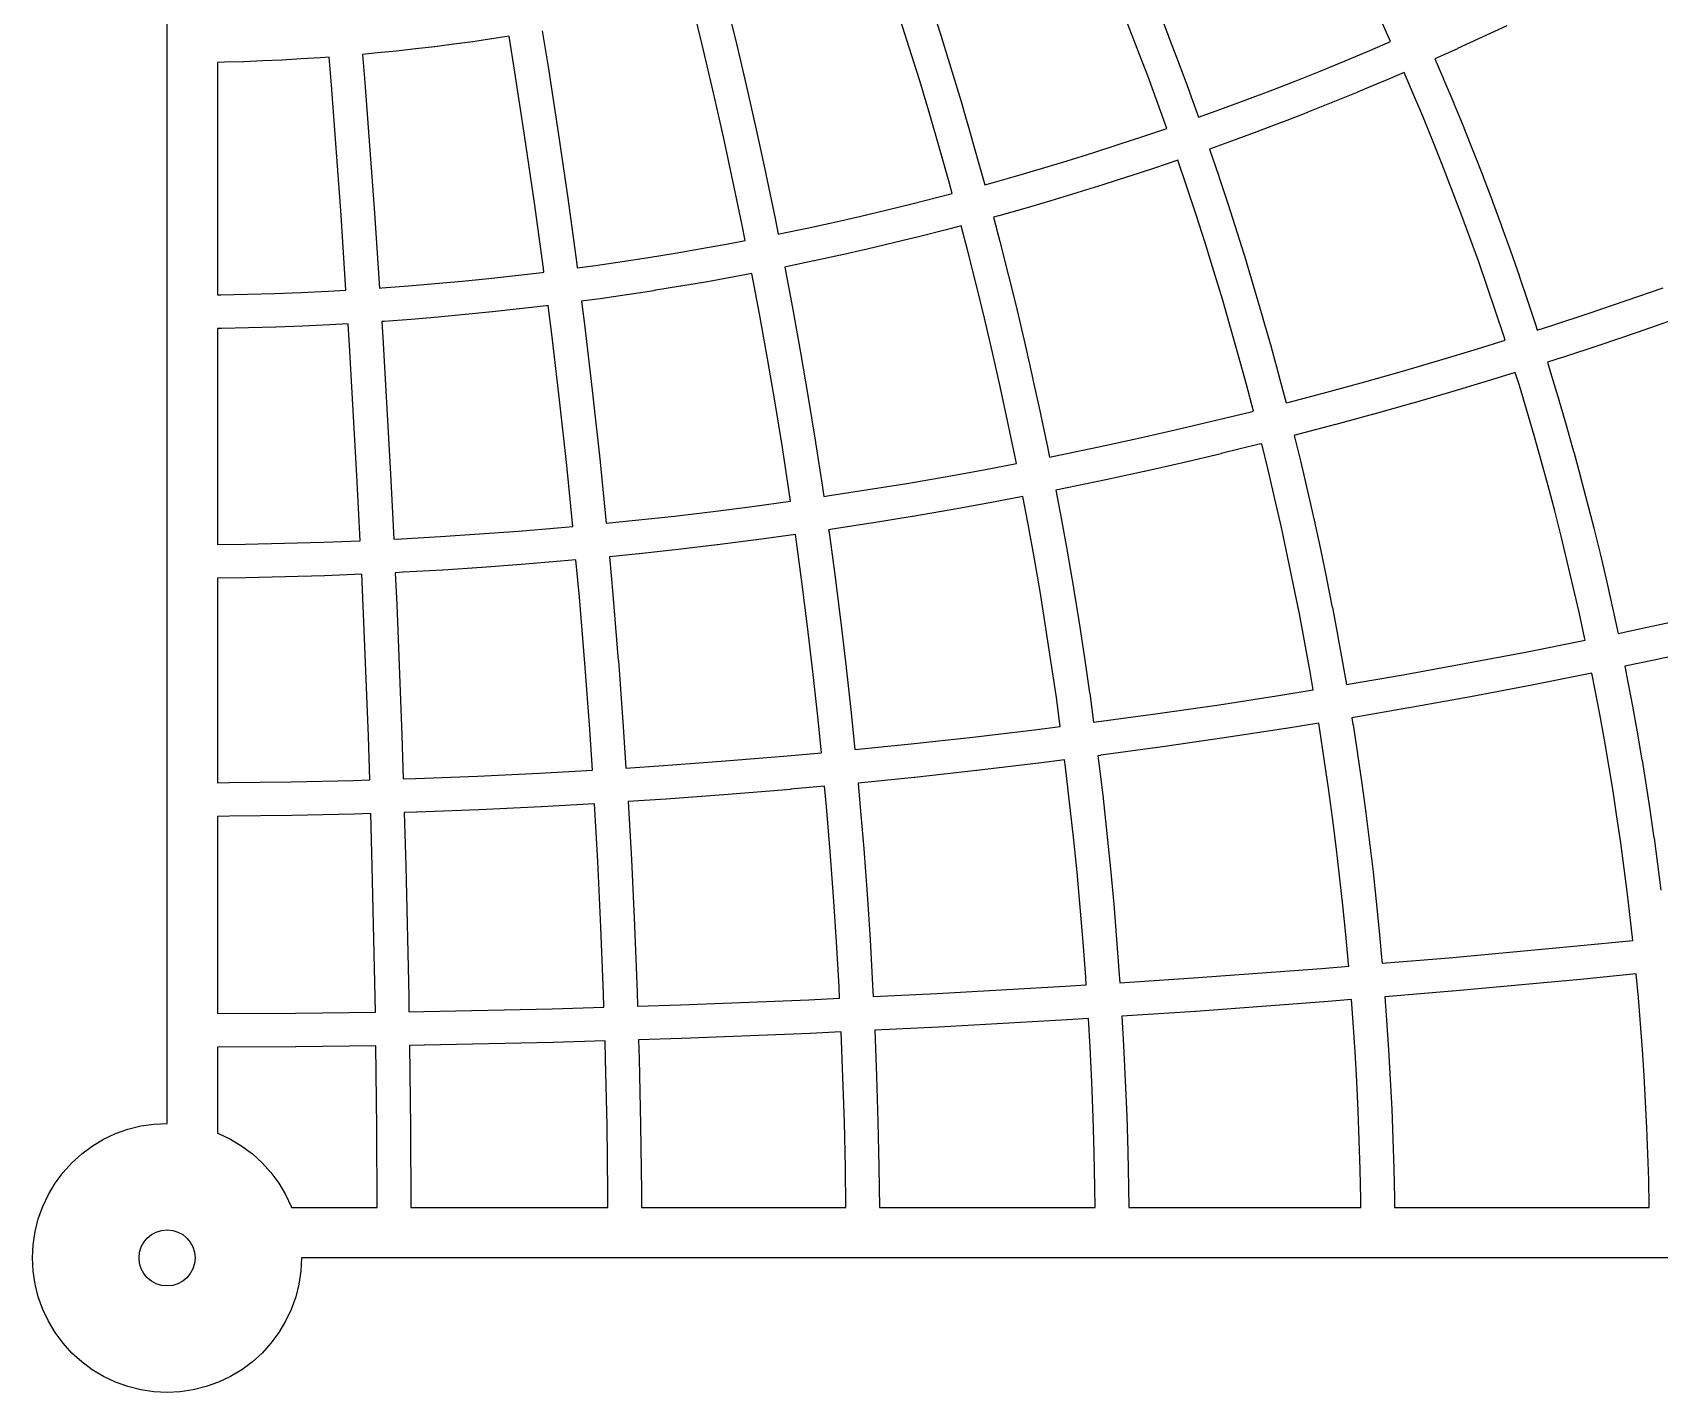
# Model space of a CAD drawing. Header units: millimetres. Extents: x -8 to 155, y -8 to 155.
# Drawn here: x -8 to 89, y -8 to 73 of the extents above; entities that cross this region are included whole.
import ezdxf

# ---------------------------------------------------------------- set-up
doc = ezdxf.new("R2010")
doc.units = ezdxf.units.MM
doc.layers.add('CUT_INNER', color=6, linetype='Continuous')
doc.layers.add('CUT_OUTER', color=1, linetype='Continuous')

msp = doc.modelspace()

# ---------------------------------------------------------------- linework, layer by layer
at = {"layer": 'CUT_INNER'}
for points in [[(33.2575, 75.142), (33.8997, 72.5175), (33.9017, 72.509), (34.521, 69.879), (34.523, 69.8705), (35.1193, 67.2352), (35.1212, 67.2266), (35.6945, 64.5862), (35.6963, 64.5777), (36.2465, 61.9323), (36.2482, 61.9238), (36.4316, 61.0019), (36.5827, 61.0319), (38.1504, 61.358), (39.7152, 61.6978), (41.277, 62.0512), (42.8357, 62.4182), (44.3911, 62.7988), (45.9431, 63.1929), (46.8052, 63.4199), (46.6214, 64.0943), (46.0532, 66.1088), (45.4676, 68.1181), (44.8644, 70.1223), (44.2437, 72.1212), (43.6056, 74.1145)], [(45.5129, 74.7296), (46.1536, 72.7279), (46.1563, 72.7196), (46.7795, 70.7124), (46.7821, 70.704), (47.3878, 68.6915), (47.3903, 68.6831), (47.9784, 66.6653), (47.9808, 66.6569), (48.5513, 64.6341), (48.5536, 64.6257), (48.7403, 63.9411), (49.0365, 64.0218), (50.5776, 64.4565), (52.1149, 64.9045), (53.6483, 65.366), (55.1775, 65.8409), (56.7026, 66.329), (58.2233, 66.8305), (59.5918, 67.295), (59.06, 68.7762), (58.4526, 70.4225), (57.8309, 72.0635), (57.1949, 73.699)], [(22.3643, 73.1128), (22.7135, 70.9686), (22.7148, 70.96), (23.3157, 67.056), (23.317, 67.0474), (23.8838, 63.1383), (23.885, 63.1296), (24.4177, 59.2157), (24.4188, 59.2071), (24.447, 58.9856), (25.5373, 59.134), (27.122, 59.3638), (28.7047, 59.6073), (30.2851, 59.8647), (31.8633, 60.1359), (33.439, 60.4209), (34.4652, 60.6157), (34.2836, 61.5285), (33.7352, 64.1653), (33.1637, 66.7972), (32.5693, 69.4239), (31.9521, 72.0454), (31.3119, 74.6614)], [(59.061, 74.4294), (59.7002, 72.7858), (59.7034, 72.7776), (60.3282, 71.1284), (60.3312, 71.1203), (60.9416, 69.4657), (60.9446, 69.4575), (61.4835, 67.9565), (62.7584, 68.4142), (64.2607, 68.9685), (65.7581, 69.5358), (67.2505, 70.1162), (68.7378, 70.7095), (70.2199, 71.3158), (71.6966, 71.9351), (72.9346, 72.467), (72.3726, 73.7147)], [(79.8547, 73.4125), (78.3985, 72.7257), (78.3906, 72.7221), (76.9285, 72.048), (76.9205, 72.0444), (75.5758, 71.4386), (76.0897, 70.2423), (76.0932, 70.2343), (76.6964, 68.7957), (76.6998, 68.7876), (77.2904, 67.3438), (77.2937, 67.3357), (77.8718, 65.8868), (77.875, 65.8786), (78.4404, 64.4247), (78.4435, 64.4166), (78.9962, 62.9578), (78.9992, 62.9496), (79.5392, 61.4861), (79.5422, 61.4778), (80.0693, 60.0096), (80.0722, 60.0014), (80.5865, 58.5286), (80.5894, 58.5204), (81.0908, 57.0432), (81.0936, 57.0349), (81.5821, 55.5534), (81.5848, 55.5451), (81.6708, 55.2765), (82.5498, 55.5578), (84.7637, 56.2879), (86.9712, 57.0372), (89.1721, 57.8058)], [(89.8369, 55.9153), (87.6278, 55.1438), (87.6195, 55.141), (85.4038, 54.3888), (85.3955, 54.386), (83.1732, 53.6533), (83.1649, 53.6506), (82.2757, 53.3659), (82.5256, 52.5613), (82.5282, 52.5529), (82.9777, 51.0591), (82.9802, 51.0507), (83.4167, 49.5531), (83.4191, 49.5447), (83.8426, 48.0433), (83.8449, 48.0349), (84.2552, 46.5298), (84.2575, 46.5214), (84.6547, 45.0128), (84.6569, 45.0044), (85.0409, 43.4924), (85.043, 43.4839), (85.4137, 41.9687), (85.4158, 41.9602), (85.7733, 40.4417), (85.7753, 40.4332), (86.1196, 38.9117), (86.1215, 38.9032), (86.4525, 37.3787), (86.4543, 37.3702), (86.4875, 37.2107), (88.2242, 37.5719), (91.8429, 38.3576)], [(92.2724, 36.4002), (88.6451, 35.6126), (88.6366, 35.6108), (86.8904, 35.2476), (87.078, 34.3043), (87.0797, 34.2958), (87.3707, 32.7632), (87.3723, 32.7546), (87.6499, 31.2195), (87.6514, 31.2109), (87.9155, 29.6735), (87.917, 29.6648), (88.1677, 28.1252), (88.1691, 28.1165), (88.4064, 26.5747), (88.4077, 26.5661), (88.6316, 25.0223), (88.6328, 25.0136), (88.8431, 23.4679), (88.8443, 23.4592), (89.0411, 21.9117)]]:
    msp.add_lwpolyline(points, dxfattribs=at)
for points in [[(20.7348, 70.6508), (20.3873, 72.7848), (19.353, 72.6256), (19.3444, 72.6243), (18.2225, 72.4616), (18.2138, 72.4604), (17.0906, 72.3076), (17.0819, 72.3064), (15.9574, 72.1634), (15.9487, 72.1623), (14.823, 72.0291), (14.8143, 72.0281), (13.6874, 71.9047), (13.6787, 71.9037), (12.5508, 71.7902), (12.5421, 71.7893), (11.6551, 71.7078), (11.7944, 70.0305), (11.7951, 70.0217), (12.3717, 62.2632), (12.3723, 62.2545), (12.6651, 57.7864), (12.7999, 57.7952), (14.3967, 57.9139), (15.9925, 58.0465), (17.5871, 58.193), (19.1803, 58.3534), (20.772, 58.5278), (22.3622, 58.716), (22.4596, 58.7284), (22.4314, 58.9498), (21.8999, 62.855), (21.3344, 66.7555)], [(9.1357, 71.5063), (9.127, 71.5057), (7.9958, 71.4315), (7.9871, 71.431), (6.8553, 71.3667), (6.8466, 71.3663), (5.7143, 71.3119), (5.7055, 71.3115), (4.5728, 71.267), (4.5641, 71.2667), (3.431, 71.2321), (3.4223, 71.2318), (3.006, 71.2228), (3.006, 57.3736), (3.2024, 57.3762), (4.8033, 57.4111), (6.4038, 57.46), (8.0039, 57.5229), (9.6033, 57.5997), (10.6651, 57.66), (10.3729, 62.1191), (9.797, 69.8689), (9.6577, 71.5451)], [(78.1817, 59.3366), (77.6575, 60.7965), (77.1206, 62.2519), (76.571, 63.7025), (76.0088, 65.1482), (75.434, 66.589), (74.8466, 68.0247), (74.2468, 69.4553), (73.741, 70.6323), (72.4836, 70.0921), (72.4756, 70.0887), (70.9908, 69.4661), (70.9827, 69.4627), (69.4926, 68.8531), (69.4845, 68.8498), (67.9891, 68.2532), (67.9809, 68.25), (66.4804, 67.6665), (66.4722, 67.6633), (64.9666, 67.0929), (64.9585, 67.0899), (63.4479, 66.5326), (63.4397, 66.5296), (62.1452, 66.0648), (62.6946, 64.4462), (62.6974, 64.4379), (63.2497, 62.7631), (63.2524, 62.7548), (63.79, 61.0751), (63.7927, 61.0668), (64.3156, 59.3826), (64.3182, 59.3742), (64.8265, 57.6855), (64.8289, 57.6771), (65.3224, 55.984), (65.3248, 55.9756), (65.8035, 54.2782), (65.8059, 54.2698), (66.2698, 52.5683), (66.272, 52.5599), (66.6974, 50.9443), (66.8857, 50.9922), (69.1401, 51.5857), (71.3892, 52.1989), (73.6329, 52.8316), (75.8709, 53.484), (78.1032, 54.1558), (79.7606, 54.6705), (79.6775, 54.93), (79.1917, 56.4032), (78.6931, 57.8721)], [(62.9062, 57.1121), (62.4005, 58.7925), (61.8801, 60.4684), (61.3451, 62.1396), (60.7956, 63.8062), (60.2534, 65.4033), (58.8633, 64.9315), (58.855, 64.9287), (57.326, 64.4245), (57.3177, 64.4218), (55.7843, 63.9309), (55.776, 63.9283), (54.2384, 63.4509), (54.23, 63.4483), (52.6883, 62.9843), (52.6799, 62.9818), (51.1342, 62.5313), (51.1258, 62.5289), (49.5762, 62.0919), (49.5678, 62.0895), (49.2623, 62.0062), (49.6438, 60.557), (49.646, 60.5486), (50.1634, 58.5115), (50.1655, 58.503), (50.665, 56.4615), (50.6671, 56.453), (51.1488, 54.4072), (51.1508, 54.3987), (51.6146, 52.3488), (51.6165, 52.3403), (52.0625, 50.2864), (52.0643, 50.2778), (52.4923, 48.2201), (52.494, 48.2116), (52.593, 47.7137), (53.2585, 47.8461), (55.5409, 48.3208), (57.819, 48.8154), (60.0927, 49.3299), (62.3618, 49.8642), (64.6262, 50.4183), (64.7549, 50.451), (64.3352, 52.0454), (63.8736, 53.7385), (63.3973, 55.4274)], [(49.1971, 53.9522), (48.7174, 55.9894), (48.22, 58.0224), (47.7048, 60.051), (47.3272, 61.4851), (46.4491, 61.2539), (46.4406, 61.2517), (44.8801, 60.8554), (44.8716, 60.8532), (43.3078, 60.4706), (43.2992, 60.4685), (41.7321, 60.0995), (41.7236, 60.0975), (40.1532, 59.7422), (40.1447, 59.7403), (38.5713, 59.3987), (38.5628, 59.3969), (36.9865, 59.069), (36.9779, 59.0673), (36.8206, 59.036), (37.281, 56.6107), (37.2826, 56.6021), (37.7634, 53.9432), (37.7649, 53.9346), (38.2225, 51.2717), (38.2239, 51.2631), (38.6582, 48.5963), (38.6596, 48.5877), (39.0706, 45.9172), (39.0719, 45.9085), (39.1502, 45.3689), (39.4853, 45.4175), (41.7894, 45.7721), (44.0903, 46.1468), (46.3878, 46.5416), (48.6818, 46.9565), (50.627, 47.3258), (50.5294, 47.8163), (50.1032, 49.8655), (49.6591, 51.9108)], [(35.7906, 53.591), (35.3114, 56.2412), (34.8541, 58.6497), (33.8085, 58.4512), (33.7999, 58.4496), (32.2156, 58.1631), (32.207, 58.1616), (30.6202, 57.8889), (30.6116, 57.8875), (29.0225, 57.6287), (29.0139, 57.6273), (27.4226, 57.3824), (27.4139, 57.3811), (25.8206, 57.1501), (25.8119, 57.1489), (24.6999, 56.9975), (24.9173, 55.2887), (24.9184, 55.28), (25.3826, 51.3574), (25.3836, 51.3487), (25.8136, 47.4222), (25.8146, 47.4135), (26.1813, 43.7712), (27.9234, 43.9466), (30.2407, 44.2004), (32.5558, 44.4744), (34.8683, 44.7686), (37.1669, 45.0814), (37.0893, 45.6166), (36.6796, 48.2785), (36.2467, 50.9367)], [(22.7125, 56.7404), (22.6108, 56.7274), (22.6021, 56.7264), (21.0032, 56.5371), (20.9946, 56.5362), (19.3941, 56.3609), (19.3854, 56.36), (17.7835, 56.1987), (17.7748, 56.1978), (16.1715, 56.0505), (16.1628, 56.0497), (14.5583, 55.9164), (14.5496, 55.9157), (12.944, 55.7964), (12.9353, 55.7958), (12.7962, 55.7867), (12.8811, 54.4912), (12.8817, 54.4825), (13.3227, 46.7151), (13.3232, 46.7064), (13.5095, 42.8267), (13.9809, 42.8493), (16.3083, 42.9815), (18.6345, 43.134), (20.9593, 43.3067), (23.2825, 43.4998), (24.1862, 43.5828), (23.8211, 47.2084), (23.392, 51.1262), (22.9288, 55.0401)], [(9.7125, 55.5987), (9.7038, 55.5982), (8.0956, 55.521), (8.0869, 55.5206), (6.4781, 55.4574), (6.4694, 55.4571), (4.8601, 55.4079), (4.8514, 55.4077), (3.2417, 55.3726), (3.233, 55.3724), (3.006, 55.3694), (3.006, 42.5022), (4.6622, 42.5239), (6.9928, 42.5748), (9.3229, 42.646), (11.5078, 42.7318), (11.3217, 46.6059), (10.8811, 54.3645), (10.7962, 55.6602)], [(83.4661, 41.4966), (83.0974, 43.0034), (82.7156, 44.5068), (82.3207, 46.0069), (81.9126, 47.5035), (81.4916, 48.9965), (81.0575, 50.4858), (80.6104, 51.9712), (80.3655, 52.7599), (78.6933, 52.2407), (78.685, 52.2381), (76.4443, 51.5638), (76.4359, 51.5613), (74.1895, 50.9065), (74.181, 50.9041), (71.929, 50.2689), (71.9205, 50.2666), (69.663, 49.6511), (69.6545, 49.6488), (67.3917, 49.0531), (67.3832, 49.0509), (67.1903, 49.0019), (67.5786, 47.4152), (67.5806, 47.4067), (67.9849, 45.69), (67.9868, 45.6815), (68.376, 43.9614), (68.3779, 43.9529), (68.7521, 42.2295), (68.7539, 42.2209), (69.1131, 40.4943), (69.1148, 40.4858), (69.4589, 38.7561), (69.4605, 38.7475), (69.7895, 37.0149), (69.7911, 37.0063), (70.1049, 35.2709), (70.1064, 35.2623), (70.2952, 34.1633), (73.685, 34.7458), (77.3289, 35.4047), (80.9669, 36.0954), (84.5253, 36.8032), (84.4932, 36.9578), (84.164, 38.4737), (83.8217, 39.9867)], [(67.1502, 40.0905), (66.7928, 41.8086), (66.4205, 43.5234), (66.0332, 45.235), (65.631, 46.9431), (65.2479, 48.5086), (65.1153, 48.4749), (65.1068, 48.4728), (62.8339, 47.9166), (62.8254, 47.9146), (60.5478, 47.3783), (60.5392, 47.3763), (58.257, 46.8599), (58.2485, 46.858), (55.9618, 46.3615), (55.9532, 46.3597), (53.6623, 45.8832), (53.6538, 45.8814), (52.9805, 45.7475), (53.2977, 44.0768), (53.2993, 44.0682), (53.6733, 42), (53.6748, 41.9914), (54.0308, 39.92), (54.0322, 39.9114), (54.37, 37.837), (54.3714, 37.8284), (54.6911, 35.7511), (54.6924, 35.7424), (54.994, 33.6625), (54.9952, 33.6538), (55.2326, 31.9098), (55.3868, 31.9294), (59.056, 32.4288), (62.7207, 32.9601), (66.3806, 33.5235), (68.3176, 33.8389), (68.1321, 34.9186), (67.8198, 36.6454), (67.4925, 38.3694)], [(52.055, 39.585), (51.7005, 41.6477), (51.3281, 43.7073), (51.0144, 45.3595), (49.0513, 44.9868), (49.0427, 44.9852), (46.7401, 44.5688), (46.7315, 44.5673), (44.4254, 44.171), (44.4167, 44.1696), (42.1072, 43.7935), (42.0986, 43.7921), (39.7859, 43.4361), (39.7772, 43.4349), (39.4377, 43.3856), (39.4596, 43.2346), (39.4609, 43.2259), (39.8252, 40.5486), (39.8264, 40.54), (40.1673, 37.8596), (40.1684, 37.851), (40.486, 35.1678), (40.487, 35.1591), (40.7811, 32.4732), (40.782, 32.4645), (41.0014, 30.286), (44.3551, 30.6237), (48.0361, 31.0269), (51.7134, 31.4621), (53.2445, 31.6569), (53.0101, 33.3792), (52.7098, 35.4505), (52.3914, 37.5192)], [(37.8389, 40.2827), (37.4758, 42.9513), (37.4545, 43.0981), (37.4528, 43.0979), (35.1343, 42.7823), (35.1256, 42.7812), (32.8043, 42.4859), (32.7957, 42.4848), (30.4719, 42.2098), (30.4633, 42.2088), (28.1372, 41.9541), (28.1285, 41.9531), (26.3673, 41.7758), (26.5726, 39.5414), (26.5733, 39.5326), (26.9004, 35.5962), (26.9011, 35.5875), (27.1938, 31.6484), (27.1944, 31.6397), (27.3553, 29.1857), (29.6001, 29.3328), (33.2929, 29.6073), (36.9832, 29.9139), (39.006, 30.0998), (38.7886, 32.2594), (38.4954, 34.9365), (38.1788, 37.6111)], [(9.3972, 40.6433), (9.3885, 40.643), (7.0497, 40.5716), (7.0409, 40.5713), (4.7015, 40.5203), (4.6928, 40.5201), (3.006, 40.4981), (3.006, 28.3123), (3.703, 28.3153), (7.4057, 28.3638), (11.1078, 28.4446), (12.0792, 28.4743), (11.9996, 31.0785), (11.6945, 38.8436), (11.6039, 40.73)], [(24.3721, 41.5874), (23.4615, 41.5038), (23.4528, 41.503), (21.1209, 41.3092), (21.1122, 41.3086), (18.7787, 41.1351), (18.77, 41.1345), (16.435, 40.9815), (16.4263, 40.981), (14.0901, 40.8483), (14.0814, 40.8478), (13.6057, 40.825), (13.6964, 38.9354), (13.6968, 38.9267), (14.0023, 31.1528), (14.0026, 31.144), (14.0823, 28.5355), (14.8091, 28.5577), (18.5092, 28.7031), (22.208, 28.8807), (25.3553, 29.0594), (25.195, 31.5043), (24.9029, 35.4347), (24.5766, 39.3623)], [(86.6477, 24.739), (86.4251, 26.2742), (86.1891, 27.8073), (85.9398, 29.3384), (85.6771, 30.8672), (85.401, 32.3937), (85.1117, 33.9177), (84.9282, 34.8401), (81.3536, 34.1291), (81.345, 34.1274), (77.6984, 33.4351), (77.6898, 33.4335), (74.0373, 32.773), (74.0287, 32.7715), (70.623, 32.1863), (70.69, 31.7749), (70.6914, 31.7663), (70.9596, 30.0232), (70.9609, 30.0146), (71.214, 28.2693), (71.2152, 28.2606), (71.453, 26.5132), (71.4542, 26.5045), (71.6767, 24.755), (71.6778, 24.7464), (71.8851, 22.995), (71.8861, 22.9863), (72.0781, 21.2333), (72.079, 21.2246), (72.2557, 19.4699), (72.2565, 19.4612), (72.4179, 17.705), (72.4186, 17.6963), (72.4307, 17.5507), (76.4329, 17.8833), (84.0538, 18.5835), (87.367, 18.9171), (87.2349, 20.1227), (87.0526, 21.6632), (86.8568, 23.202)], [(69.8945, 22.7638), (69.6882, 24.5065), (69.4667, 26.2473), (69.2301, 27.9861), (68.9783, 29.7227), (68.7114, 31.4571), (68.6454, 31.8619), (66.6984, 31.5448), (66.6898, 31.5434), (63.0212, 30.9788), (63.0126, 30.9775), (59.3392, 30.4449), (59.3306, 30.4437), (55.6527, 29.9431), (55.6441, 29.942), (55.4885, 29.9222), (55.545, 29.4777), (55.5461, 29.469), (55.7931, 27.3818), (55.7941, 27.3731), (56.0229, 25.2839), (56.0238, 25.2752), (56.2344, 23.184), (56.2352, 23.1753), (56.4276, 21.0824), (56.4283, 21.0737), (56.6024, 18.9792), (56.603, 18.9705), (56.7588, 16.8745), (56.7594, 16.8658), (56.7903, 16.395), (61.1743, 16.6824), (68.8062, 17.2495), (70.4336, 17.3848), (70.4219, 17.526), (70.2613, 19.2734), (70.0855, 21.0194)], [(54.24, 22.9876), (54.0304, 25.0701), (53.8025, 27.1506), (53.5565, 29.2291), (53.5005, 29.6693), (51.962, 29.4736), (51.9533, 29.4725), (48.2673, 29.0363), (48.2586, 29.0353), (44.5689, 28.6312), (44.5602, 28.6303), (41.1893, 28.2908), (41.3008, 27.0768), (41.3016, 27.0681), (41.5253, 24.3755), (41.526, 24.3668), (41.7262, 21.6723), (41.7269, 21.6635), (41.9036, 18.9674), (41.9041, 18.9587), (42.0573, 16.2611), (42.0577, 16.2523), (42.0907, 15.5652), (45.897, 15.748), (53.5377, 16.1819), (54.7906, 16.264), (54.76, 16.7304), (54.6049, 18.8176), (54.4316, 20.9034)], [(39.5278, 24.2139), (39.3048, 26.8978), (39.1939, 28.1046), (37.1622, 27.9179), (37.1535, 27.9172), (33.4545, 27.6098), (33.4458, 27.6091), (29.7443, 27.334), (29.7355, 27.3334), (27.4819, 27.1857), (27.6772, 23.7458), (27.6777, 23.7371), (27.8672, 19.7917), (27.8676, 19.783), (28.0227, 15.836), (28.023, 15.8273), (28.0482, 15.0022), (30.6058, 15.0804), (38.2529, 15.3808), (40.0891, 15.469), (40.0563, 16.1518), (39.9036, 18.8407), (39.7274, 21.5281)], [(11.1646, 26.4414), (11.1559, 26.4412), (7.445, 26.3602), (7.4363, 26.36), (3.7248, 26.3115), (3.7161, 26.3114), (3.006, 26.3083), (3.006, 14.5592), (7.6529, 14.5795), (12.4183, 14.6419), (12.4065, 15.5416), (12.237, 23.3109), (12.1404, 26.4712)], [(25.4819, 27.0594), (22.3172, 26.8797), (22.3085, 26.8792), (18.601, 26.7012), (18.5923, 26.7008), (14.8834, 26.5551), (14.8746, 26.5548), (14.1435, 26.5324), (14.2402, 23.3677), (14.2404, 23.359), (14.4101, 15.5809), (14.4103, 15.5722), (14.4221, 14.6681), (15.3052, 14.6797), (22.9564, 14.8466), (26.0451, 14.941), (26.02, 15.7617), (25.8653, 19.6999), (25.6762, 23.6366)], [(88.2693, 6.2036), (88.2084, 7.7537), (88.134, 9.3031), (88.046, 10.8518), (87.9446, 12.3997), (87.8296, 13.9467), (87.7012, 15.4926), (87.5697, 16.9234), (84.2502, 16.5892), (84.2415, 16.5883), (76.6119, 15.8873), (76.6032, 15.8865), (72.5934, 15.5533), (72.6961, 14.1713), (72.6967, 14.1626), (72.812, 12.4028), (72.8125, 12.3941), (72.9125, 10.6334), (72.913, 10.6247), (72.9976, 8.8631), (72.998, 8.8544), (73.0672, 7.0922), (73.0675, 7.0834), (73.1214, 5.3207), (73.1216, 5.312), (73.1601, 3.5488), (73.1602, 3.5401), (73.1672, 3.006), (88.3518, 3.006), (88.3505, 3.1023), (88.3167, 4.6531)], [(71.0646, 7.0179), (70.9957, 8.7713), (70.9115, 10.5241), (70.812, 12.2761), (70.6972, 14.0272), (70.5962, 15.3874), (68.9678, 15.2521), (68.9591, 15.2514), (61.3184, 14.6836), (61.3097, 14.683), (56.9181, 14.3951), (57.0166, 12.6615), (57.017, 12.6527), (57.1179, 10.5534), (57.1182, 10.5447), (57.2007, 8.4446), (57.2011, 8.4359), (57.2652, 6.3351), (57.2655, 6.3264), (57.3113, 4.2251), (57.3115, 4.2164), (57.3273, 3.006), (71.163, 3.006), (71.1565, 3.5095), (71.1182, 5.2639)], [(55.1981, 8.3703), (55.1159, 10.4617), (55.0155, 12.5522), (54.9183, 14.264), (53.6644, 14.1819), (53.6557, 14.1813), (46.0063, 13.747), (45.9975, 13.7465), (42.1869, 13.5635), (42.1874, 13.5535), (42.1878, 13.5448), (42.2938, 10.8449), (42.2941, 10.8362), (42.3766, 8.1355), (42.3769, 8.1268), (42.4358, 5.4255), (42.436, 5.4167), (42.4675, 3.006), (55.3231, 3.006), (55.3077, 4.1858), (55.262, 6.2783)], [(3.0676, 7.4058), (3.7787, 7.0695), (4.4535, 6.6651), (5.0853, 6.1965), (5.6682, 5.6682), (6.1965, 5.0853), (6.6651, 4.4535), (7.0695, 3.7787), (7.4058, 3.0676), (7.4279, 3.006), (12.529, 3.006), (12.5082, 7.7711), (12.4445, 12.6381), (7.6748, 12.5756), (7.666, 12.5756), (3.006, 12.5552), (3.006, 7.4279)], [(26.1063, 12.9379), (23.0132, 12.8434), (23.0045, 12.8432), (15.3446, 12.6761), (15.3358, 12.6759), (14.4483, 12.6643), (14.5121, 7.793), (14.5122, 7.7842), (14.533, 3.006), (26.2821, 3.006), (26.278, 3.9412), (26.2264, 7.8821), (26.1404, 11.8224)], [(40.2912, 10.7706), (40.1855, 13.4617), (40.1852, 13.4673), (38.3446, 13.3789), (38.3359, 13.3785), (30.6801, 13.0777), (30.6714, 13.0774), (28.1094, 12.9991), (28.1436, 11.8792), (28.1438, 11.8704), (28.23, 7.9214), (28.2302, 7.9127), (28.2819, 3.963), (28.2819, 3.9543), (28.2861, 3.006), (40.4634, 3.006), (40.4322, 5.3861), (40.3734, 8.0787)]]:
    msp.add_lwpolyline(points, close=True, dxfattribs=at)
msp.add_circle((0, 0), 1.67, dxfattribs=at)
at = {"layer": 'CUT_OUTER'}
msp.add_lwpolyline([(154.81, 0), (8.016, 0), (7.9774, -0.7857), (7.862, -1.5638), (7.6708, -2.3269), (7.4058, -3.0676), (7.0695, -3.7787), (6.6651, -4.4535), (6.1965, -5.0853), (5.6682, -5.6682), (5.0853, -6.1965), (4.4535, -6.6651), (3.7787, -7.0695), (3.0676, -7.4058), (2.3269, -7.6708), (1.5638, -7.862), (0.7857, -7.9774), (0, -8.016), (-0.7857, -7.9774), (-1.5638, -7.862), (-2.3269, -7.6708), (-3.0676, -7.4058), (-3.7787, -7.0695), (-4.4535, -6.6651), (-5.0853, -6.1965), (-5.6682, -5.6682), (-6.1965, -5.0853), (-6.6651, -4.4535), (-7.0695, -3.7787), (-7.4058, -3.0676), (-7.6708, -2.3269), (-7.862, -1.5638), (-7.9774, -0.7857), (-8.016, 0), (-7.9774, 0.7857), (-7.862, 1.5638), (-7.6708, 2.3269), (-7.4058, 3.0676), (-7.0695, 3.7787), (-6.6651, 4.4535), (-6.1965, 5.0853), (-5.6682, 5.6682), (-5.0853, 6.1965), (-4.4535, 6.6651), (-3.7787, 7.0695), (-3.0676, 7.4058), (-2.3269, 7.6708), (-1.5638, 7.862), (-0.7857, 7.9774), (0, 8.016), (0, 154.81)], dxfattribs=at)

doc.saveas('drawing.dxf')
